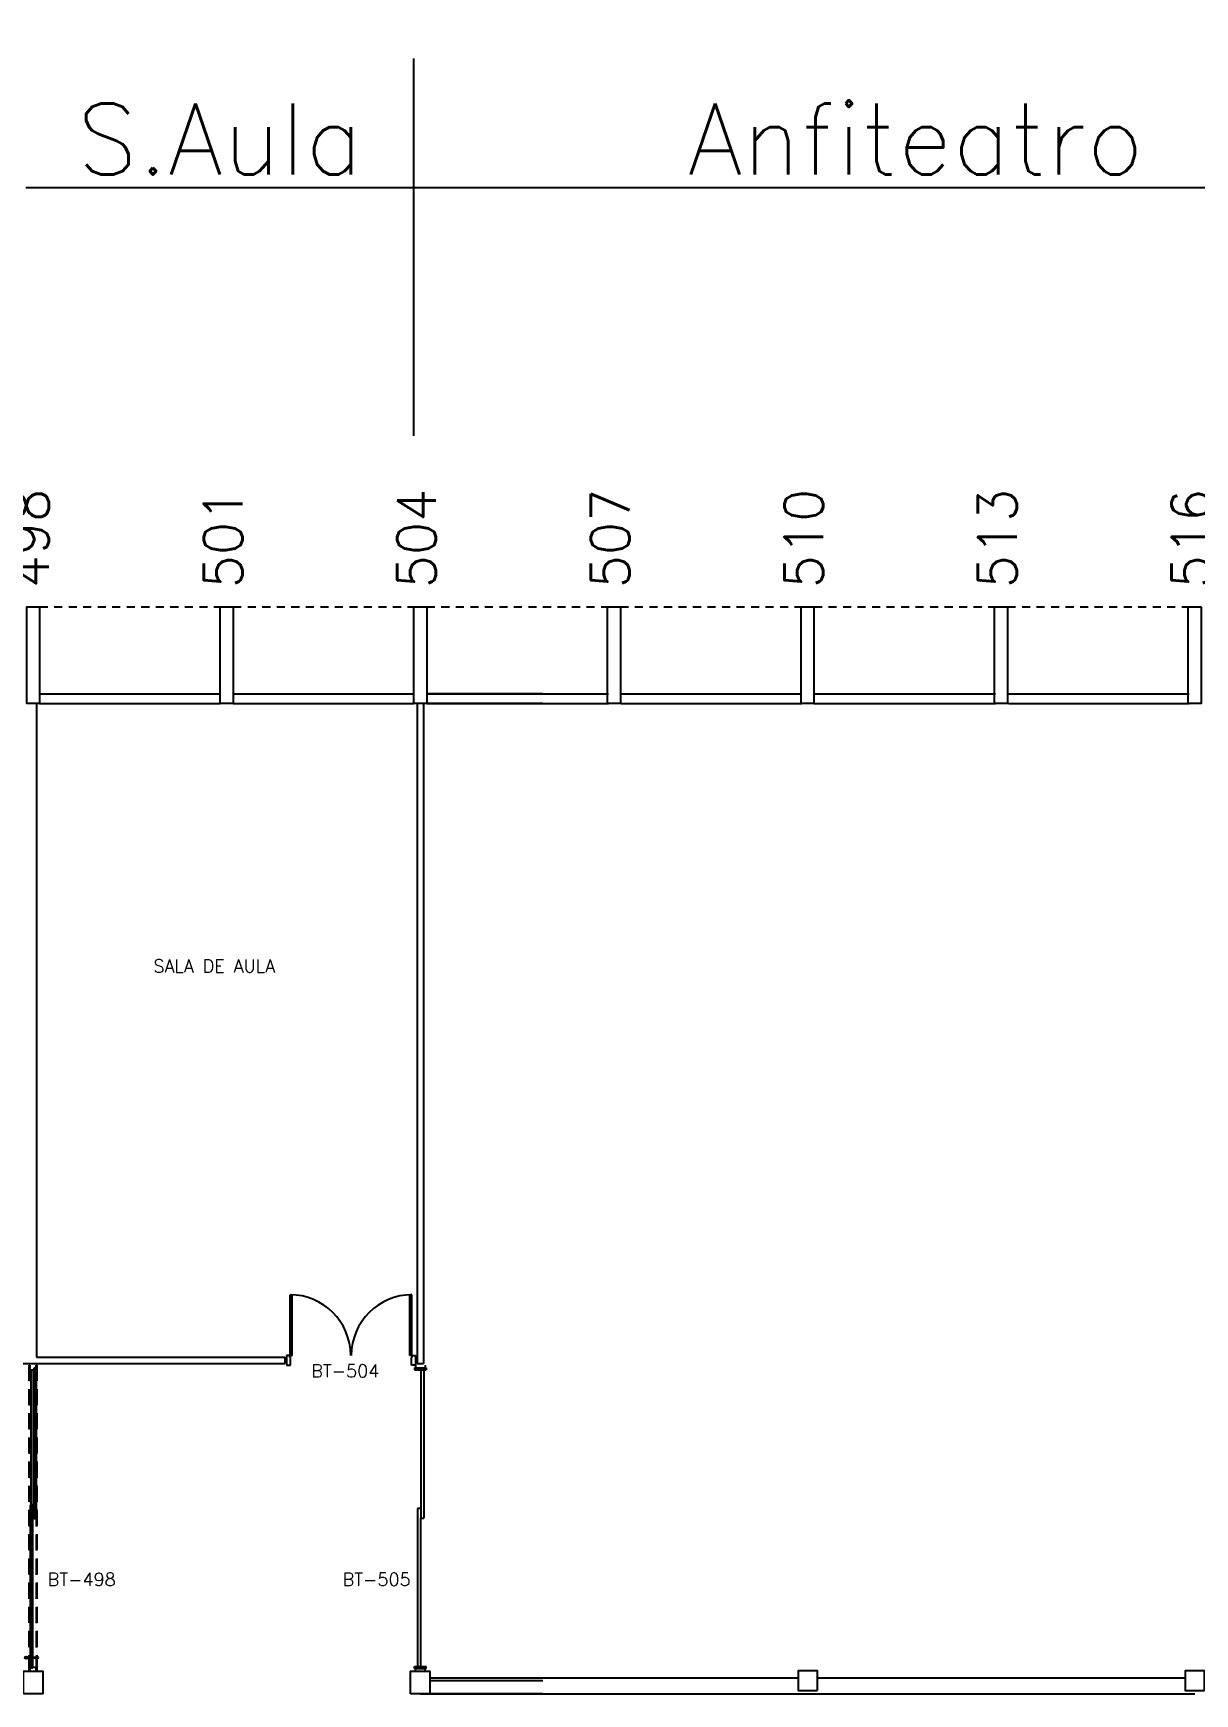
# Model space of a CAD drawing. Header units: millimetres. Extents: x 2552 to 3104, y 1319 to 1450.
# Drawn here: x 2585.37 to 2603.37, y 1389.16 to 1414.9 of the extents above; entities that cross this region are included whole.
import ezdxf

# ---------------------------------------------------------------- set-up
doc = ezdxf.new("R2010")
doc.units = ezdxf.units.MM
doc.linetypes.add('HIDDEN', pattern=[0.375, 0.25, -0.125])
doc.linetypes.add('HIDDEN2', pattern=[0.1875, 0.125, -0.0625])
for name, color, linetype in [('ALV', 2, 'Continuous'), ('AR-ALV', 2, 'Continuous'), ('AR-BNC', 1, 'Continuous'), ('AR-EST-CNC', 3, 'Continuous'), ('AR-EST-CNC-IDE', 2, 'Continuous'), ('AR-POR', 2, 'Continuous'), ('AR-PRJ', 2, 'HIDDEN'), ('BL-POR-01', 2, 'Continuous'), ('BL-POR-02', 1, 'Continuous'), ('ESTR', 3, 'Continuous'), ('PROJ', 1, 'HIDDEN2'), ('TEXTO', 2, 'Continuous'), ('TEXTO-CENTRO-CUSTO', 2, 'Continuous'), ('TEXTO-ENDEREÇO', 2, 'Continuous')]:
    doc.layers.add(name, color=color, linetype=linetype)
doc.styles.add('1', font='romans.shx', dxfattribs={"height": 1.1})
doc.styles.add('NOPILAR', font='simplex.shx', dxfattribs={"height": 0.6})
doc.styles.add('UNB-100', font='simplex.shx', dxfattribs={"height": 0.2})
doc.styles.add('UNB-100-1', font='simplex.shx', dxfattribs={"height": 0.2})
doc.dimstyles.new('1-600', dxfattribs={"dimtxt": 1.1, "dimasz": 2.5, "dimexe": 2, "dimexo": 4, "dimgap": 0.2, "dimtad": 1, "dimdec": 0, "dimzin": 4, "dimdsep": 46, "dimlunit": 6, "dimtxsty": '1', "dimblk1": 'NONE', "dimblk2": 'NONE', "dimsah": 1, "dimcen": 0, "dimclrd": 2, "dimclre": 2, "dimclrt": 2, "dimadec": 0, "dimazin": 0, "dimtfac": 1, "dimtdec": 0, "dimtmove": 2, "dimatfit": 3, "dimldrblk": 'NONE', "dimfxl": 1, "dimtolj": 1, "dimtzin": 0, "dimarcsym": 0})

# ---------------------------------------------------------------- blocks, each defined once
blk = doc.blocks.new('*D118')
at = {"layer": 'DEFPOINTS', "color": 0, "transparency": 16777216}
for p in [(2609.466, 1412.514), (2609.466, 1406.014), (2591.266, 1404.664)]:
    blk.add_point(p, dxfattribs=at)
at = {"layer": 'TEXTO-CENTRO-CUSTO', "color": 2, "lineweight": -2, "transparency": 16777216}
for p, q in [((2609.466, 1410.014), (2609.466, 1414.514)), ((2591.266, 1412.514), (2609.466, 1412.514))]:
    blk.add_line(p, q, dxfattribs=at)
at = {"layer": 'TEXTO-CENTRO-CUSTO', "color": 2, "transparency": 16777216, "insert": (2600.366, 1413.264), "char_height": 1.1, "attachment_point": 5, "style": '1'}
blk.add_mtext('\\A1;Anfiteatro 13', dxfattribs=at)
blk = doc.blocks.new('_NONE')
at = {"color": 0, "linetype": 'ByBlock'}
blk.add_circle((0, 0), 0.25, dxfattribs=at)
blk = doc.blocks.new('*D119')
at = {"layer": 'DEFPOINTS', "color": 0, "transparency": 16777216}
for p in [(2591.266, 1412.514), (2585.252, 1406.014), (2591.266, 1404.664)]:
    blk.add_point(p, dxfattribs=at)
at = {"layer": 'TEXTO-CENTRO-CUSTO', "color": 2, "lineweight": -2, "transparency": 16777216}
for p, q in [((2591.266, 1408.664), (2591.266, 1414.514)), ((2585.252, 1412.514), (2591.266, 1412.514))]:
    blk.add_line(p, q, dxfattribs=at)
at = {"layer": 'TEXTO-CENTRO-CUSTO', "color": 2, "transparency": 16777216, "insert": (2588.259, 1413.264), "char_height": 1.1, "attachment_point": 5, "style": '1'}
blk.add_mtext('\\A1;S.Aula', dxfattribs=at)
blk = doc.blocks.new('PTDP')
at = {"layer": 'BL-POR-01'}
for p, q in [((0.055, 1.015), (0.09, 1.015)), ((0.055, 0.075), (0.055, 1.015)), ((0.09, 0.075), (0.09, 1.015)), ((1.91, 0.075), (1.91, 1.015)), ((1.945, 1.015), (1.91, 1.015)), ((1.945, 0.075), (1.945, 1.015)), ((0.055, 0.075), (0.09, 0.075)), ((1.945, 0.075), (1.91, 0.075))]:
    blk.add_line(p, q, dxfattribs=at)
for centre, start, end in [((0.055, 0.075), 0, 90), ((1.945, 0.075), 90, 180)]:
    blk.add_arc(centre, 0.94, start, end, dxfattribs=at)
at = {"layer": 'BL-POR-02'}
for p, q in [((0.05, 0.075), (0, 0.075)), ((0, 0.075), (0, -0.075)), ((0.05, 0.04), (0.05, 0.075)), ((0.06, 0.04), (0.05, 0.04)), ((0.06, -0.075), (0.06, 0.04)), ((1.94, -0.075), (1.94, 0.04)), ((1.94, 0.04), (1.95, 0.04)), ((1.95, 0.04), (1.95, 0.075)), ((1.95, 0.075), (2, 0.075)), ((2, 0.075), (2, -0.075)), ((0, -0.075), (0.06, -0.075)), ((2, -0.075), (1.94, -0.075))]:
    blk.add_line(p, q, dxfattribs=at)
blk = doc.blocks.new('pm-1')
at = {"layer": 'AR-PRJ'}
for points in [[(4.745, 0.212), (4.745, 0.2), (0, 0.2), (0, 0.212)], [(4.745, 0.088), (4.745, 0.1), (0, 0.1), (0, 0.088)]]:
    blk.add_lwpolyline(points, close=True, dxfattribs=at)
at = {"layer": 'BL-POR-01'}
for p, q in [((0, 0.2), (0.05, 0.2)), ((0, 0.1), (0.06, 0.1)), ((0.05, 0.152), (0.05, 0.2)), ((0.06, 0.152), (0.05, 0.152)), ((0.06, 0.1), (0.06, 0.152)), ((0.073, 0.16), (0.073, 0.184)), ((0.076, 0.187), (2.57, 0.187)), ((2.57, 0.157), (0.076, 0.157)), ((2.373, 0.106), (2.373, 0.13)), ((2.376, 0.133), (4.703, 0.133)), ((2.376, 0.133), (4.673, 0.133)), ((4.703, 0.103), (2.376, 0.103)), ((2.573, 0.16), (2.573, 0.184)), ((4.673, 0.2), (4.745, 0.2)), ((4.673, 0.2), (4.673, 0.133)), ((4.703, 0.133), (4.703, 0.103)), ((4.703, 0.103), (4.745, 0.103))]:
    blk.add_line(p, q, dxfattribs=at)
for centre, start, end in [((0.076, 0.184), 90, 180), ((0.076, 0.16), 180, 270), ((2.376, 0.13), 90, 180), ((2.376, 0.106), 180, 270), ((2.57, 0.184), 0, 90), ((2.57, 0.16), 270, 0)]:
    blk.add_arc(centre, 0.003, start, end, dxfattribs=at)
at = {"layer": 'BL-POR-02'}
for p, q in [((0.07, 0.187), (0.07, 0.157)), ((0.18, 0.19), (0.073, 0.19)), ((0.073, 0.154), (0.18, 0.154)), ((0.205, 0.238), (0.205, 0.191)), ((0.205, 0.106), (0.205, 0.153)), ((0.215, 0.238), (0.215, 0.191)), ((0.215, 0.106), (0.215, 0.153)), ((2.573, 0.19), (0.24, 0.19)), ((0.24, 0.154), (2.573, 0.154)), ((2.37, 0.133), (2.37, 0.103)), ((4.673, 0.136), (2.373, 0.136)), ((2.373, 0.1), (4.745, 0.1)), ((2.576, 0.187), (2.576, 0.157)), ((2.576, 0.177), (4.673, 0.177)), ((2.576, 0.167), (4.673, 0.168))]:
    blk.add_line(p, q, dxfattribs=at)
for points in [[(0.18, 0.187), (0.18, 0.191), (0.24, 0.191), (0.24, 0.187)], [(0.18, 0.157), (0.18, 0.153), (0.24, 0.153), (0.24, 0.157)]]:
    blk.add_lwpolyline(points, close=True, dxfattribs=at)
for centre in [(0.21, 0.256), (0.21, 0.088)]:
    blk.add_circle(centre, 0.019, dxfattribs=at)
for centre, start, end in [((0.073, 0.187), 90, 180), ((0.073, 0.157), 180, 270), ((2.373, 0.133), 90, 180), ((2.373, 0.103), 180, 270), ((2.573, 0.187), 0, 90), ((2.573, 0.157), 270, 0)]:
    blk.add_arc(centre, 0.003, start, end, dxfattribs=at)

msp = doc.modelspace()

# ---------------------------------------------------------------- linework, layer by layer
at = {"layer": 'ALV'}
for p, q in [((2585.466, 1404.664), (2588.266, 1404.664)), ((2585.466, 1404.514), (2588.266, 1404.514)), ((2588.466, 1404.664), (2591.266, 1404.664)), ((2588.466, 1404.514), (2591.266, 1404.514)), ((2591.466, 1404.664), (2594.28, 1404.664)), ((2591.466, 1404.514), (2594.28, 1404.514)), ((2594.48, 1404.664), (2597.28, 1404.664)), ((2594.48, 1404.514), (2597.28, 1404.514)), ((2597.466, 1404.514), (2600.28, 1404.514)), ((2597.48, 1404.664), (2600.28, 1404.664)), ((2600.48, 1404.664), (2603.28, 1404.664)), ((2600.48, 1404.514), (2603.28, 1404.514)), ((2591.519, 1389.413), (2597.219, 1389.413)), ((2597.519, 1389.413), (2603.219, 1389.413)), ((2591.369, 1389.163), (2597.367, 1389.163)), ((2597.369, 1389.163), (2603.367, 1389.163))]:
    msp.add_line(p, q, dxfattribs=at)
at = {"layer": 'AR-ALV'}
for p, q in [((2585.416, 1404.514), (2585.416, 1394.384)), ((2585.466, 1404.664), (2588.266, 1404.664)), ((2585.466, 1404.514), (2588.266, 1404.514)), ((2588.466, 1404.664), (2591.266, 1404.664)), ((2588.466, 1404.514), (2591.266, 1404.514)), ((2591.316, 1404.514), (2591.316, 1394.284)), ((2591.416, 1404.514), (2591.416, 1394.284)), ((2593.266, 1404.664), (2591.466, 1404.664)), ((2593.266, 1404.514), (2591.466, 1404.514)), ((2585.075, 1394.284), (2589.266, 1394.284)), ((2585.416, 1394.384), (2589.266, 1394.384)), ((2589.266, 1394.384), (2589.266, 1394.284)), ((2591.316, 1394.284), (2591.416, 1394.284)), ((2593.266, 1389.363), (2591.519, 1389.363)), ((2593.266, 1389.163), (2591.519, 1389.163))]:
    msp.add_line(p, q, dxfattribs=at)
at = {"layer": 'AR-EST-CNC'}
for points in [[(2585.266, 1404.514), (2585.266, 1406.014), (2585.466, 1406.014), (2585.466, 1404.514)], [(2588.266, 1404.514), (2588.266, 1406.014), (2588.466, 1406.014), (2588.466, 1404.514)], [(2591.266, 1404.514), (2591.266, 1406.014), (2591.466, 1406.014), (2591.466, 1404.514)]]:
    msp.add_lwpolyline(points, close=True, dxfattribs=at)
for points in [[(2585.213, 1389.163), (2585.213, 1389.513), (2585.513, 1389.513), (2585.513, 1389.163), (2585.214, 1389.163)], [(2591.213, 1389.163), (2591.213, 1389.513), (2591.513, 1389.513), (2591.513, 1389.163), (2591.214, 1389.163)]]:
    msp.add_lwpolyline(points, dxfattribs=at)
at = {"layer": 'AR-POR'}
for p, q in [((2591.276, 1394.216), (2591.456, 1394.216)), ((2591.276, 1394.216), (2591.276, 1394.186)), ((2591.276, 1394.186), (2591.456, 1394.186)), ((2591.291, 1394.259), (2591.291, 1394.216)), ((2591.371, 1394.186), (2591.371, 1391.886)), ((2591.421, 1394.186), (2591.421, 1391.886)), ((2591.441, 1394.259), (2591.441, 1394.216)), ((2591.456, 1394.216), (2591.456, 1394.186)), ((2591.321, 1392.036), (2591.321, 1389.586)), ((2591.371, 1392.036), (2591.321, 1392.036)), ((2591.371, 1391.886), (2591.421, 1391.886)), ((2591.371, 1389.586), (2591.371, 1391.886)), ((2591.276, 1389.586), (2591.456, 1389.586)), ((2591.276, 1389.556), (2591.276, 1389.586)), ((2591.276, 1389.556), (2591.456, 1389.556)), ((2591.291, 1389.513), (2591.291, 1389.556)), ((2591.441, 1389.513), (2591.441, 1389.556)), ((2591.456, 1389.556), (2591.456, 1389.586))]:
    msp.add_line(p, q, dxfattribs=at)
at = {"layer": 'ESTR'}
for points in [[(2585.466, 1406.014), (2585.466, 1404.514), (2585.266, 1404.514), (2585.266, 1406.014)], [(2588.466, 1406.014), (2588.466, 1404.514), (2588.266, 1404.514), (2588.266, 1406.014)], [(2591.466, 1406.014), (2591.466, 1404.514), (2591.266, 1404.514), (2591.266, 1406.014)], [(2594.466, 1406.014), (2594.466, 1404.514), (2594.266, 1404.514), (2594.266, 1406.014)], [(2597.466, 1406.014), (2597.466, 1404.514), (2597.266, 1404.514), (2597.266, 1406.014)], [(2600.466, 1406.014), (2600.466, 1404.514), (2600.266, 1404.514), (2600.266, 1406.014)], [(2603.466, 1406.014), (2603.466, 1404.514), (2603.266, 1404.514), (2603.266, 1406.014)]]:
    msp.add_lwpolyline(points, close=True, dxfattribs=at)
for points in [[(2597.519, 1389.212), (2597.519, 1389.518), (2597.219, 1389.518), (2597.219, 1389.212), (2597.518, 1389.212)], [(2603.519, 1389.212), (2603.519, 1389.518), (2603.219, 1389.518), (2603.219, 1389.212), (2603.518, 1389.212)]]:
    msp.add_lwpolyline(points, dxfattribs=at)
at = {"layer": 'PROJ'}
for p, q in [((2585.466, 1406.014), (2588.266, 1406.014)), ((2588.466, 1406.014), (2591.266, 1406.014)), ((2591.466, 1406.014), (2594.266, 1406.014)), ((2594.466, 1406.014), (2597.266, 1406.014)), ((2597.466, 1406.014), (2600.266, 1406.014)), ((2600.466, 1406.014), (2603.266, 1406.014))]:
    msp.add_line(p, q, dxfattribs=at)

# ---------------------------------------------------------------- block references
at = {"layer": 'AR-BNC', "rotation": 90}
msp.add_blockref('pm-1', (2585.513, 1389.513), dxfattribs=at)
at = {"layer": 'AR-POR'}
msp.add_blockref('PTDP', (2589.291, 1394.334), dxfattribs=at)

# ---------------------------------------------------------------- texts
at = {"layer": 'AR-EST-CNC-IDE', "style": 'NOPILAR'}
for s, p in [('504', (2591.608, 1406.3)), ('498', (2585.608, 1406.3)), ('501', (2588.608, 1406.3)), ('507', (2594.608, 1406.3)), ('510', (2597.608, 1406.3)), ('513', (2600.608, 1406.3)), ('516', (2603.608, 1406.3))]:
    msp.add_text(s, height=0.6, rotation=90, dxfattribs=at).set_placement(p)
at = {"layer": 'TEXTO', "style": 'UNB-100'}
msp.add_text('SALA DE AULA', height=0.2, rotation=360, dxfattribs=at).set_placement((2587.229, 1400.345))
at = {"layer": 'TEXTO-ENDEREÇO', "style": 'UNB-100-1'}
for s, p in [('BT-504', (2589.675, 1394.069)), ('BT-498', (2585.59, 1390.836)), ('BT-505', (2590.161, 1390.836))]:
    msp.add_text(s, height=0.2, rotation=360, dxfattribs=at).set_placement(p)

# ---------------------------------------------------------------- dimensions: what is measured, and where the dimension line sits
at = {"layer": 'TEXTO-CENTRO-CUSTO'}
for base, p1, p2, text, picture, middle in [((2609.466, 1412.514), (2591.266, 1404.664), (2609.466, 1406.014), 'Anfiteatro 13', '*D118', (2600.366, 1413.264)), ((2591.266, 1412.514), (2585.252, 1406.014), (2591.266, 1404.664), 'S.Aula', '*D119', (2588.259, 1413.264))]:
    dim = msp.add_linear_dim(base=base, p1=p1, p2=p2, angle=0, text=text, dimstyle='1-600', override={"dimse1": 1}, dxfattribs=at)
    dim.commit()
    dim.dimension.update_dxf_attribs({"geometry": picture, "text_midpoint": middle})

doc.saveas('drawing.dxf')
